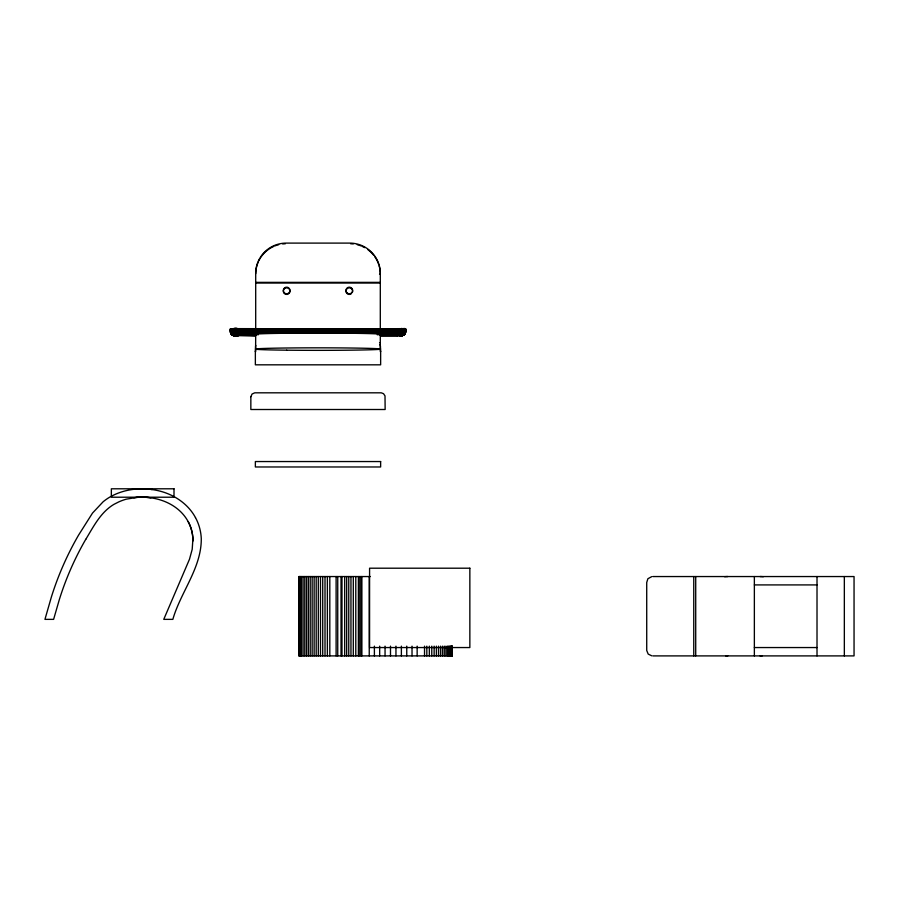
<?xml version="1.0" encoding="UTF-8"?>
<svg xmlns="http://www.w3.org/2000/svg" width="899" height="899" viewBox="0 0 899 899"><rect width="100%" height="100%" fill="white"/><g stroke="black" fill="none" stroke-linecap="round" stroke-linejoin="round"><path stroke-width="1.35" d="M397.785 328.652L397.291 332.911L238.707 332.888L238.685 332.304L238.651 328.652L402.347 328.82L236.92 328.652L243.663 328.809L239.134 328.922M398.392 334.956C398.448 337.237 406.562 335.248 405.595 331.54C400.651 341.609 410.641 326.618 402.932 328.697C399.504 327.494 400.729 330.81 399.325 332.664C397.987 333.012 402.707 333.271 403.527 332.416C410.326 327.91 399.156 329.764 397.336 330.506L238.662 330.506C229.784 329.012 228.29 333.046 237.572 332.911M400.336 328.663L399.077 328.652L397.999 332.911L404.269 331.945L405.55 329.899L404.932 332.911M402.258 328.686L402.145 329.259L392.357 329.248L405.618 329.349L404.955 333.844L404.898 331.113L397.336 330.978L397.302 332.866M399.504 328.652L398.426 332.911L399.482 331.821L399.931 328.652M400.74 328.663L400.246 331.641L399.044 332.911L400.493 331.832L401.134 328.663M255.698 334.361L255.586 351.756A63.222 8.248 0 0 1 255.586 350.329L255.552 346.868A4.158 4.124 0 0 1 255.799 345.407M401.527 328.674L400.808 331.832L399.268 332.866M401.898 328.674L401.325 331.45L399.763 332.911L402.786 332.046L404.348 328.731M402.606 328.686L401.954 331.45L400.134 332.933L403.168 332.057L404.584 328.731M402.932 328.697L402.111 331.664L399.976 332.922L402.73 331.866L403.842 328.708M403.246 328.697L402.381 331.664L400.302 332.933M403.55 328.708L402.786 331.473L400.808 332.922L403.921 332.102L405.696 328.82M192.937 541.041A40.41 40.41 0 0 0 188.172 521.589A40.208 40.208 0 0 1 192.903 538.928L192.206 549.323L189.475 559.268L163.753 619.366L172.844 619.366C180.598 592.16 201.601 567.865 201.275 538.523A48.602 48.602 0 0 0 195.476 517.566M237.347 328.652C237.741 339.361 241.202 324.955 233.392 328.686C225.93 329.27 235.268 333.787 238.685 332.563L399.358 332.169M404.786 328.742L403.516 331.888L400.493 332.922L403.157 331.877L404.348 329L405.64 329.068M404.977 328.753C406.314 331.416 399.628 333.911 402.022 332.608M405.292 328.764L403.82 331.911L400.594 332.945M405.292 331.562C405.966 335.203 397.111 338.159 403.966 333.911M405.415 328.776L404.584 331.315L402.617 332.63M405.595 331.54C405.348 336.99 397.65 335.776 399.089 334.956M397.302 335.709L397.695 334.956L397.594 335.743L380.446 335.765M405.28 329.034L404.123 331.72L401.426 332.978L404.067 332.136L405.46 330.147L230.571 330.147L230.38 329.349L238.213 329.191M405.067 332.383L405.685 331.787L403.977 334.844L400.505 335.72M399.077 328.652L397.785 332.911L398.223 328.652L392.335 328.809L404.348 329M397.65 335.484L380.468 335.484M398.021 335.113L397.785 335.765L398.043 334.956M405.573 332.338L404.943 332.124M397.616 335.653L380.457 335.653M398.572 335.743L398.358 335.113M233.897 334.922L236.965 335.743L234.684 335.72L233.661 334.911L237.572 335.765L234.425 335.709L234.47 332.99L232.392 332.439L230.874 330.899L401.595 330.776L405.101 330.888L405.134 333.596L404.089 333.675L405.37 333.113M404.505 333.181L401.471 335.698L403.831 334.99L403.842 332.293L404.955 331.124M404.685 333.169L402.842 335.305L400.134 335.743L402.977 334.9M404.842 333.169L403.19 335.17L400.684 335.72M399.358 335.102C401.246 334.642 397.796 336.72 399.426 334.956M399.134 335.698L399.752 334.945M403.291 333.922C408.213 332.799 400.797 329.562 397.336 331.203L231.2 331.338L234.504 332.978M403.539 333.922C409.292 331.259 400.077 331.135 397.336 331.428L231.38 331.551L231.728 334.653L236.381 335.754L234.425 334.922M85.787 539.333C92.878 527.691 99.306 514.824 110.588 506.564A42.399 42.399 0 0 1 114.072 504.283L118.915 501.833A57.603 57.603 0 0 1 126.231 499.181L136.884 497.394A63.323 63.323 0 0 1 150.953 497.821C163.427 499.586 175.698 505.272 183.789 515.138A41.433 41.433 0 0 1 188.138 521.6M403.763 333.911L403.157 334.72M398.774 332.664L397.897 332.742M402.022 335.439C401.314 335.001 399.471 335.63 400.437 335.63M402.932 335.181L399.976 335.754L400.999 334.934M400.28 332.832L402.336 329.225L397.864 329.135M398.639 332.81L400.358 332.461M402.561 335.316L401.302 335.698L403.348 334.72M402.786 334.9L400.853 335.709L401.774 335.215M379.547 274.341L380.299 273.678A30.6 30.33 0 0 0 379.153 265.846M401.078 332.933L404.235 331.945L404.28 334.653L403.168 334.889M402.213 332.349L401.224 332.844L403.606 332.428L403.291 335.271M403.112 335.372L403.37 332.563M400.437 332.765L399.606 332.821M401.639 335.698C402.583 336.687 404.786 331.36 401.437 332.911M230.313 328.809C229.537 331.776 231.47 336.473 235.853 335.743M234.1 328.674L234.774 331.652L236.426 332.911L232.167 332.282L232.156 334.979L235.347 335.63M232.639 332.551C240.269 333.675 230.627 333.079 231.897 328.719M405.224 333.372L404.202 333.439M404.022 334.833L403.336 334.889M401.741 335.687C402.044 333.417 402.381 335.563 401.898 332.799M401.156 335.72L402.258 335.585M401.302 332.9L402.19 332.608M651.764 576.63L647.887 578.731L646.718 582.507L646.729 650.494L648.201 654.09L651.764 655.832M230.481 328.787L231.875 331.922L235.403 332.945L233.751 331.461L233.066 328.697M233.774 332.888C237.471 333.63 231.223 331.495 232.448 328.708M233.976 332.608C234.897 333.81 229.414 331.068 230.706 328.764M404.955 333.844L404.157 333.9M402.538 335.563L402.606 332.855M232.021 332.113L234.92 332.933L233.167 332.765L233.133 335.462L235.493 335.72M233.077 332.641L232.875 335.372L234.684 335.709M230.492 331.821L231.684 334.495L234.504 335.698L231.976 334.833L230.447 332.596L230.594 329.045L232.268 332.091L235.695 332.933L234.043 331.45L233.392 328.686M405.505 331.821L404.966 331.855M404.123 334.675L404.471 331.765L402.111 331.664L238.673 331.63C233.954 329.888 226.93 333.911 234.931 335.72L232.953 335.383M233.74 332.72C233.212 334.788 232.481 335.428 234.942 335.675M404.235 334.495L403.112 334.552M402.673 335.496L402.145 335.585M230.594 329.045L243.663 329.236L239.134 329.337M232.92 332.529C232.279 331.349 232.987 337.204 233.021 335.046M402.494 335.507L402.741 332.742M402.842 335.305L403.617 335.012L402.347 335.428M231.021 328.753C229.863 331.057 235.448 333.574 233.65 332.619M233.998 332.877L234.931 332.956L232.515 331.495L231.65 328.731M403.28 335.035L400.28 335.687L401.246 335.619M236.943 328.719L233.661 328.809L238.505 328.922M231.414 328.731L232.65 331.888L235.347 332.765M233.785 332.495L231.976 331.293L231.212 328.742M233.807 332.608L234.695 332.9L233.021 332.225M234.19 332.709L234.774 332.844M232.156 328.708L233.111 331.675L235.313 332.888M402.561 334.911L401.943 335.08M401.055 335.675L401.628 335.529M232.751 328.697L234.055 332.192L236.954 332.911L235.752 331.641L235.257 328.663M402.1 334.922L401.437 335.08M234.459 332.338C239.572 333.372 234.954 332.405 235.662 328.663M234.864 332.473L236.561 332.922M235.178 332.686C236.695 333.675 232.83 330.585 233.74 328.686M401.572 334.922L400.482 335.237M400.887 335.349L400.235 335.473M234.47 328.674L235.808 332.315M236.156 332.821L236.729 332.866M236.268 332.754L237.156 332.911M236.943 329.135L233.661 329.225L397.785 329.191M399.898 335.237L399.28 335.248M236.493 332.45L238.213 332.911L237.774 328.652M236.066 328.652L237.358 332.81M236.493 328.652L236.909 332.001L237.673 332.304M237.403 332.439L238.021 332.439M237.606 332.001L402.246 331.855M237.977 332.158L398.358 332.158M255.698 282.365L380.299 282.365M255.698 283.016L380.299 283.016M397.347 329.731L230.481 329.877L231.56 334.473M397.336 330.506L405.258 330.652M397.336 330.978L238.662 330.978C235.943 330.911 226.582 330.315 232.234 333.911M238.685 332.563L397.313 332.439M397.313 332.664L400.291 332.169M238.044 335.484C235.055 333.945 238.561 336.732 238.302 334.956L255.518 335.113M380.479 335.113L397.684 335.113M255.53 335.248L238.314 335.113C237.212 335.237 238.336 336.226 236.909 334.956M380.468 335.248L397.673 335.248M255.53 335.484L237.257 334.956M255.541 335.653L238.021 335.372M238.302 334.956L238.359 335.574L255.552 335.765M379.547 342.688L380.299 342.688L380.412 351.756A63.222 8.248 0 0 0 380.412 350.329L380.446 346.868A4.158 4.124 0 0 0 379.805 344.609M370.309 576.551L298.929 576.551L298.974 655.899L452.253 655.899L452.253 646.156M652.888 576.551L854.05 576.551L854.05 655.899L652.888 655.899M754.362 584.912L817.011 584.912M754.362 647.55L817.011 647.55M398.066 331.821L234.875 331.843L231.762 331.945L231.717 334.653L232.324 334.709L231.661 333.889M397.92 332.664L238.392 332.81L235.403 332.181M238.156 335.743L237.448 335.484M398.392 332.001L400.999 332.012M237.561 335.642L235.605 334.945M237.033 335.248L237.729 335.765M236.864 335.698L235.808 335.237M235.92 334.945L236.864 335.473M399.482 332.754L401.538 332.338M234.706 334.934L236.752 335.765L234.055 335.08M399.493 332.877L400.74 332.585M236.561 335.754L234.706 335.226M235.931 335.687L234.178 335.338M401.168 332.181L402.606 332.214M234.864 335.349L233.212 334.9M402.336 332.034L402.977 332.057M233.998 335.215L233.425 334.911M234.369 335.529L235.695 335.743L234.965 335.226M233.785 335.327L235.313 335.675L234.156 334.922M234.572 335.608L233.605 335.316M232.863 335.046L234.841 335.72M233.583 335.203L232.931 335.181M402.595 332.36L404.056 332.124M233.661 332.911L233.661 335.608L234.931 335.619M231.537 332.675C229.088 332.27 232.571 335.181 231.054 332.124M232.481 334.529L231.268 333.866L230.481 331.54M233.291 335.316L234.201 335.653L234.201 332.99M230.874 330.899C229.11 328.854 232.302 334.979 230.571 332.866M231.414 333.417L230.829 333.383M230.886 332.113L232.717 335.035M401.774 332.978L402.067 335.653M232.38 334.866L232.189 332.27M403.393 332.405L402.572 332.844M405.37 330.405L232.976 330.304L230.661 330.394L231.009 333.844M231.38 334.282L232.032 333.911M235.145 332.888L234.74 332.776M405.606 329.618L230.436 329.899M232.392 335.136L230.74 332.102M232.807 332.383L230.852 328.753M232.481 334.709L231.841 333.9M235.707 332.169L234.864 328.663M195.465 517.577C188.251 504.193 174.788 495.001 160.269 491.202A70.156 70.156 0 0 0 148.593 489.135M237.302 332.158L236.92 328.922M231.403 332.922L231.245 332.136M230.447 332.596L231.448 332.136M238.696 335.709L238.673 334.956M844.341 576.551L844.341 655.899M817.011 576.551L817.011 655.899M754.362 576.551L754.362 655.899M695.714 576.551L695.714 655.899M693.758 576.551L693.758 655.899M452.175 646.156L452.208 655.899M451.972 646.156L452.028 655.899M451.703 646.156L451.703 655.899M451.343 646.156L451.343 655.899M450.905 646.156L450.905 655.899M450.377 646.156L450.377 655.899M449.758 646.156L449.758 655.899M449.051 646.156L449.051 655.899M448.253 646.156L448.253 655.899M447.354 646.156L447.354 655.899M445.904 646.156L445.904 655.899M444.263 646.156L444.263 655.899M442.488 646.156L442.488 655.899M440.577 646.156L440.577 655.899M438.543 646.156L438.543 655.899M436.386 646.156L436.386 655.899M434.138 646.156L434.138 655.899M431.778 646.156L431.778 655.899M429.34 646.156L429.34 655.899M426.823 646.156L426.823 655.899M424.53 646.156L424.53 655.899M417.147 646.156L417.147 655.899M412.023 646.156L412.023 655.899M406.753 646.156L406.753 655.899M404.067 332.136L404.067 334.821M401.381 646.156L401.381 655.899M395.953 646.156L395.953 655.899M390.492 646.156L390.492 655.899M385.053 646.156L385.053 655.899M380.637 351.048L380.637 364.825L255.361 364.825L255.361 351.048M380.299 328.809L380.299 273.026A30.6 30.33 0 0 0 349.295 243.101L286.657 243.101A30.577 30.319 0 0 0 255.698 273.038L255.698 328.809M380.299 334.361L380.299 342.688M379.67 646.156L379.67 655.899M374.389 646.156L374.389 655.899M369.242 576.551L369.242 655.899M361.881 576.551L361.881 655.899M361.241 576.551L361.241 655.899M359.814 576.551L359.814 655.899M358.375 576.551L358.375 655.899M355.79 576.551L355.79 655.899M353.296 576.551L353.296 655.899M350.958 576.551L350.958 655.899M348.756 576.551L348.756 655.899M346.677 576.551L346.677 655.899M344.699 576.551L344.699 655.899M341.98 576.551L341.98 655.899M341.036 576.551L341.036 655.899M337.743 576.551L337.743 655.899M336.114 576.551L336.114 655.899M329.809 576.551L329.809 655.899M327.371 576.551L327.371 655.899M325.011 576.551L325.011 655.899M322.719 576.551L322.719 655.899M320.482 576.551L320.482 655.899M318.302 576.551L318.302 655.899M316.19 576.551L316.19 655.899M314.133 576.551L314.133 655.899M312.144 576.551L312.144 655.899M310.211 576.551L310.211 655.899M308.346 576.551L308.346 655.899M306.525 576.551L306.525 655.899M304.772 576.551L304.772 655.899M303.087 576.551L303.087 655.899M301.446 576.551L301.446 655.899M300.704 576.551L300.704 655.899M300.086 576.551L300.086 655.899M299.592 576.551L299.468 655.899M233.392 332.855L233.392 335.541M232.627 332.563L232.627 335.26M760.06 576.551A29.734 29.734 0 0 1 763.318 576.731M762.24 655.821A29.734 29.734 0 0 1 760.06 655.899M724.65 576.72A28.611 28.611 0 0 1 727.774 576.551M727.774 655.899A28.611 28.611 0 0 1 725.684 655.832M258.418 334.731A62.638 1.259 0 0 1 318.549 333.079A62.638 1.259 0 0 1 377.232 334.754M351.194 293.861A3.338 3.315 0 0 1 346.07 291.961A3.338 3.315 0 0 1 349.621 287.826A3.338 3.315 0 0 1 352.318 292.557M288.422 293.939A3.338 3.315 0 0 1 283.342 291.523A3.338 3.315 0 0 1 287.702 287.983A3.338 3.315 0 0 1 289.096 293.4M255.698 273.689A30.577 30.319 0 0 1 258.17 262.115M258.732 260.912A30.577 30.319 0 0 1 259.991 258.586M260.699 257.462A30.577 30.319 0 0 1 273.701 246.427M274.925 245.91A30.577 30.319 0 0 1 278.735 244.685M282.668 243.966A30.577 30.319 0 0 1 285.32 243.764M350.632 243.764A30.6 30.33 0 0 1 353.296 243.955M357.229 244.685A30.6 30.33 0 0 1 361.038 245.91M362.263 246.427A30.6 30.33 0 0 1 364.646 247.618M368.006 249.776A30.6 30.33 0 0 1 373.726 255.305M374.535 256.361A30.6 30.33 0 0 1 378.76 264.587M141.559 488.831A71.504 71.504 0 0 1 152.133 489.55M145.054 488.899A72.302 72.302 0 0 0 136.21 489.067C127.017 489.82 117.926 492.45 109.903 497.046A51.906 51.906 0 0 0 103.115 501.788L92.507 513.082L78.561 535.13A304.21 304.21 0 0 0 51.31 597.239L44.95 619.366L53.614 619.366L59.289 599.734A295.838 295.838 0 0 1 85.765 539.321M133.805 497.72A63.11 63.11 0 0 1 150.953 497.821M250.855 396.706L250.843 409.506L385.143 409.506L385.008 395.897L383.513 393.672L381.243 392.818L254.754 392.818L252.068 394.032L250.855 396.706M380.637 461.547L255.361 461.547L255.361 466.974L380.637 466.974L380.637 461.547M174.001 488.798L111.352 488.798L111.352 497.214L174.001 497.214L174.001 488.798M469.851 568.202L369.579 568.202L369.579 647.55L469.851 647.55L469.851 568.202M299.243 655.899L299.243 576.551L299.153 655.899M286.68 350.183A62.638 1.259 0 0 0 380.637 349.093A62.638 1.259 0 0 0 286.68 348.003A62.638 1.259 0 0 0 286.68 350.183M347.126 292.995A3.338 3.315 0 0 0 352.588 291.074A3.338 3.315 0 0 0 348.183 287.354A3.338 3.315 0 0 0 347.126 292.995M284.365 292.883A3.338 3.315 0 0 0 289.905 291.231A3.338 3.315 0 0 0 285.691 287.298A3.338 3.315 0 0 0 284.365 292.883"/></g></svg>
